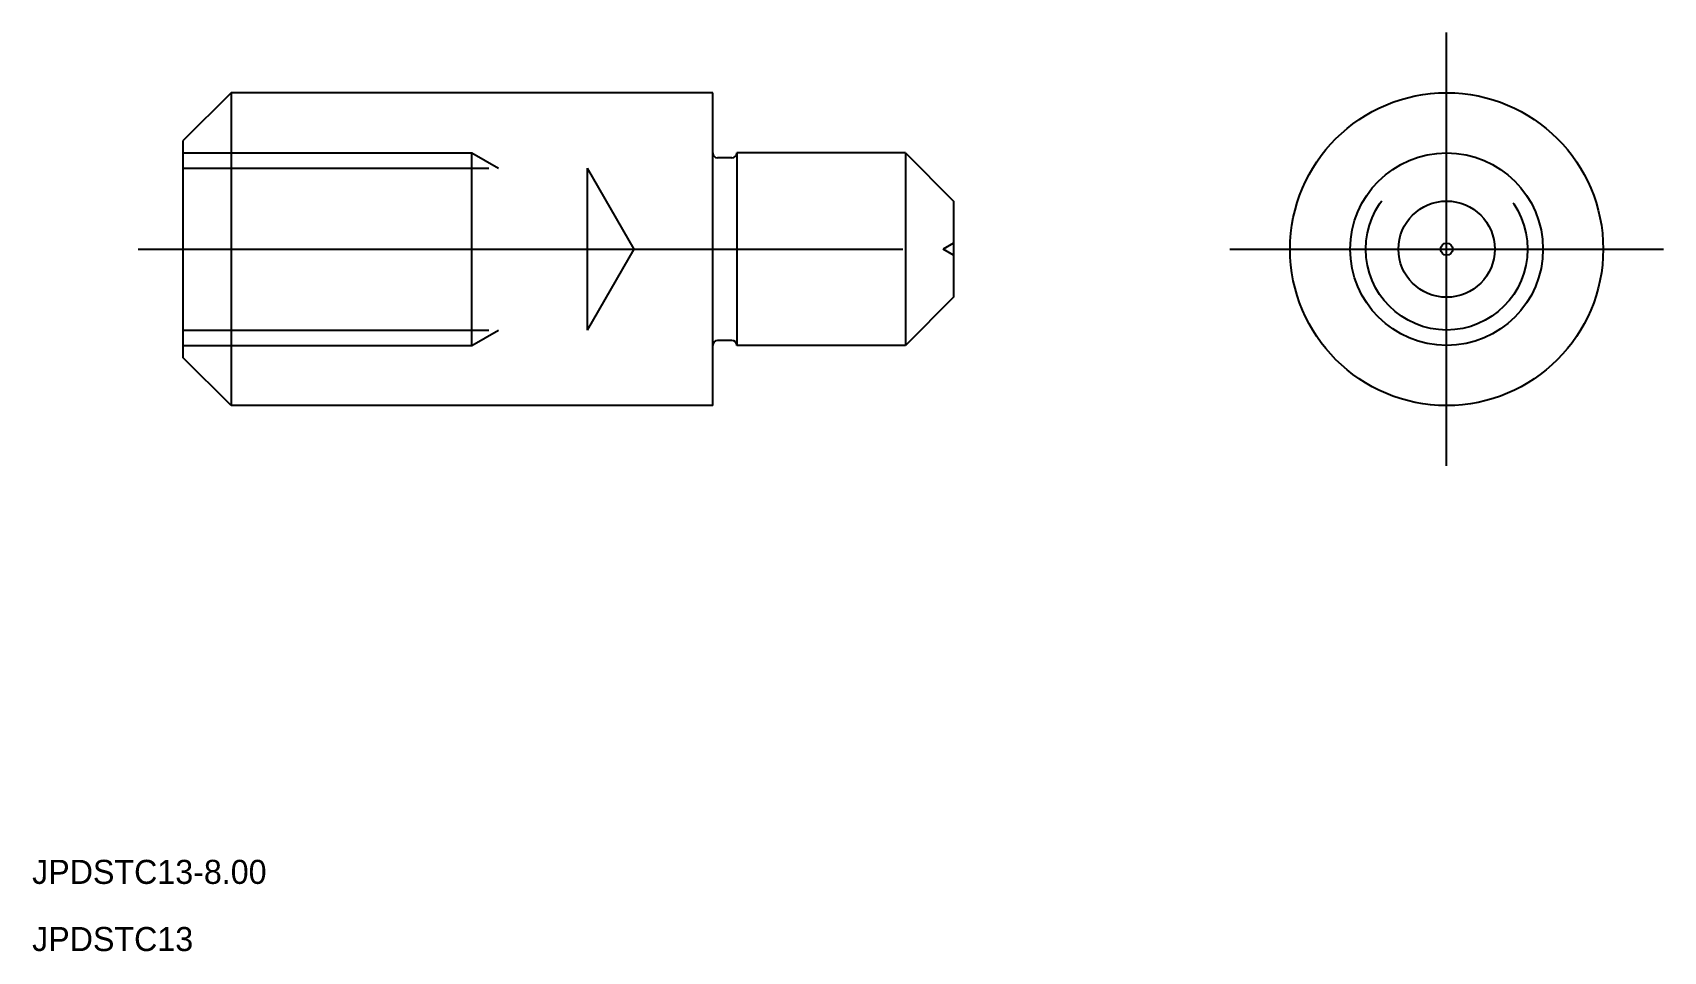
# Model space of a CAD drawing. Extents: x 508.2 to 575.9, y 569.8 to 608.
import ezdxf

# ---------------------------------------------------------------- set-up
doc = ezdxf.new("R2010")
doc.units = 0
doc.linetypes.add('CENTER', pattern=[50.8, 31.75, -6.35, 6.35, -6.35])
doc.linetypes.add('DASHED', pattern=[19.05, 12.7, -6.35])
doc.layers.get('0').update_dxf_attribs({"linetype": 'CONTINUOUS'})
doc.layers.add('CENTER', color=1, linetype='CENTER')

msp = doc.modelspace()

# ---------------------------------------------------------------- linework, layer by layer
at = {"color": 7, "linetype": 'CONTINUOUS'}
for p, q in [((516.438, 605.532), (514.438, 603.532)), ((536.438, 605.532), (516.438, 605.532)), ((516.438, 605.532), (516.438, 592.532)), ((536.438, 592.532), (536.438, 605.532)), ((514.438, 603.532), (514.438, 594.532)), ((537.238, 602.832), (536.638, 602.832)), ((544.438, 603.032), (537.438, 603.032)), ((537.438, 603.032), (537.438, 603.032)), ((537.438, 603.032), (537.438, 595.032)), ((544.438, 603.032), (546.438, 601.032)), ((544.438, 603.032), (544.438, 595.032)), ((546.438, 601.032), (546.438, 597.032)), ((546.438, 597.032), (544.438, 595.032)), ((537.238, 595.232), (536.638, 595.232)), ((544.438, 595.032), (537.438, 595.032)), ((537.438, 595.032), (537.438, 595.032)), ((516.438, 592.532), (514.438, 594.532)), ((536.438, 592.532), (516.438, 592.532))]:
    msp.add_line(p, q, dxfattribs=at)
at = {"color": 3, "linetype": 'DASHED'}
for p, q in [((514.438, 603.032), (526.438, 603.032)), ((526.438, 595.032), (526.438, 603.032)), ((514.438, 602.392), (531.238, 602.392)), ((533.178, 599.032), (531.238, 602.392)), ((531.238, 595.672), (531.238, 602.392)), ((531.238, 595.672), (533.178, 599.032)), ((546.438, 599.282), (546.005, 599.032)), ((546.438, 598.782), (546.005, 599.032)), ((514.438, 595.672), (531.238, 595.672)), ((514.438, 595.032), (526.438, 595.032))]:
    msp.add_line(p, q, dxfattribs=at)
at = {"color": 3}
for p, q in [((526.438, 603.032), (527.547, 602.392)), ((526.438, 595.032), (527.547, 595.672))]:
    msp.add_line(p, q, dxfattribs=at)
msp.add_line((517.638, 602.392), (517.638, 602.392))
at = {"color": 7, "linetype": 'CONTINUOUS'}
for radius in [6.5, 4, 2, 0.25]:
    msp.add_circle((566.915, 599.032), radius, dxfattribs=at)
at = {"color": 3, "linetype": 'DASHED'}
msp.add_circle((566.915, 599.032), 3.36, dxfattribs=at)
at = {"color": 7, "linetype": 'CONTINUOUS'}
for centre, start, end in [((536.638, 603.032), 180, 270), ((537.238, 603.032), 270, 0), ((536.638, 595.032), 90, 180), ((537.238, 595.032), 0, 90)]:
    msp.add_arc(centre, 0.2, start, end, dxfattribs=at)
at = {"layer": 'CENTER', "color": 1, "linetype": 'CONTINUOUS'}
for p, q in [((566.915, 590.032), (566.915, 608.032)), ((557.915, 599.032), (575.915, 599.032))]:
    msp.add_line(p, q, dxfattribs=at)
at = {"layer": 'CENTER', "color": 1, "linetype": 'CENTER'}
msp.add_line((512.578, 599.032), (548.385, 599.032), dxfattribs=at)

# ---------------------------------------------------------------- texts
at = {"color": 7, "linetype": 'CONTINUOUS'}
for s, p in [('JPDSTC13-8.00', (508.176, 572.653)), ('JPDSTC13', (508.176, 569.862))]:
    msp.add_text(s, height=1, dxfattribs=at).set_placement(p)

doc.saveas('drawing.dxf')
